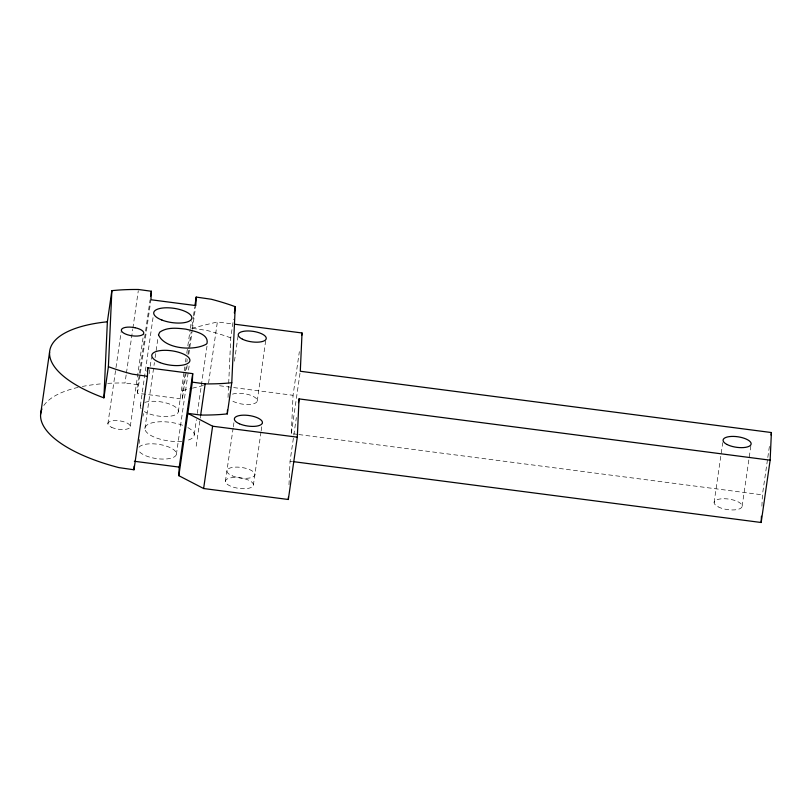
<?xml version="1.0" encoding="UTF-8"?>
<svg xmlns="http://www.w3.org/2000/svg" width="812" height="812" viewBox="0 0 812 812"><rect width="100%" height="100%" fill="white"/><g stroke="black" fill="none" stroke-linecap="round" stroke-linejoin="round"><path stroke-width="0.61" stroke-dasharray="4.06 3.04" d="M187.186 365.42L182.335 399.068L137.472 393.231L137.857 384.726L150.068 299.973M182.335 399.068L182.72 390.562L186.131 366.882M228.04 397.433L230.76 337.863L233.45 319.167M288.991 484.673L290.057 461.216L293.65 436.288M297.598 434.39L291.315 433.567L293.051 395.302L299.344 351.677M761.91 506.17L762.417 494.853L767.624 458.709M257.252 401.006L265.828 339.578M234.455 361.178L238.22 334.909M260.987 432.035L253.314 485.566A14.149 5.298 8.2 0 1 230.791 486.246A14.149 5.298 8.2 0 1 234.171 477.497A14.149 5.298 8.2 0 1 253.314 485.566M261.17 430.796L262.225 423.407M107.884 423.854L121.171 331.621M107.742 383.365A118.836 44.518 8.2 0 1 124.997 382.98L126.256 374.251M126.439 373.002L132.721 329.388M132.904 328.139L138.294 290.747M130.306 426.28L143.592 334.047M137.472 393.231L140.161 374.535M140.344 373.287L150.941 299.75M140.314 405.98L153.417 314.995M139.085 443.514L139.806 438.531M143.044 416.099L143.399 413.602M149.144 373.723L150.047 367.491M150.23 366.242L151.479 357.524M144.891 428.655L154.402 362.599M155.122 357.615L157.995 337.67M178.325 411.836L184.08 371.957M184.253 370.708L184.791 366.963M185.512 361.979L186.049 358.244M186.77 353.261L187.673 347.028M187.846 345.78L190.181 329.581M190.363 328.332L191.439 320.852M186.851 361.898L187.217 359.401M187.927 354.418L188.648 349.434M188.831 348.186L191.165 331.986M230.76 337.863L226.852 336.452A118.836 44.518 8.2 0 0 206.755 330.403L191.703 328.241L193.317 317.025M193.5 315.777L194.758 307.058M188.8 354.194L192.211 330.514M192.393 329.276L195.804 305.586M176.387 454.365L189.5 363.38M194.251 434.603L196.402 419.652M197.296 413.42L207.182 344.867M196.189 446.204L200.503 416.292M208.572 383.031L217.372 321.958L232.313 323.907M225.401 481.293L233.156 427.985M233.338 426.757L234.049 421.844M291.315 433.567L300.115 372.505M293.832 435.039L296.35 417.591M714.113 502.516L722.741 442.692M742.158 506.17L750.958 445.098M767.807 457.471L769.421 446.245M191.703 328.241L217.372 321.958M182.72 390.562L191.277 388.471M192.505 388.166L203.507 385.477M219.595 385.741L293.051 395.302M137.857 384.726L124.997 382.98M298.857 434.552L762.417 494.853M290.057 461.216L292.574 461.541M187.917 427.599A24.898 9.328 8.2 0 1 186.08 440.662M181.736 441.322A24.898 9.328 8.2 0 1 150.2 435.07A24.898 9.328 8.2 0 1 151.499 422.991A24.898 9.328 8.2 0 1 183.431 425.559M43.838 405.503A118.836 44.518 8.2 0 1 78.977 387.182M82.306 386.482A118.836 44.518 8.2 0 1 102.241 383.751M138.994 447.229A19.244 7.206 8.2 0 1 169.485 447.31A19.244 7.206 8.2 0 1 165.922 458.993A19.244 7.206 8.2 0 1 138.334 449.412M232.536 394.135A14.149 5.298 8.2 0 1 253.364 396.439A14.149 5.298 8.2 0 1 251.882 404.183A14.149 5.298 8.2 0 1 231.359 400.255M144.84 402.387A19.244 7.206 8.2 0 1 172.611 405.34A19.244 7.206 8.2 0 1 172.134 415.876A19.244 7.206 8.2 0 1 144.414 411.603M141.085 408.781A19.244 7.206 8.2 0 1 142.201 403.584M111.488 427.264A11.317 4.243 8.2 0 0 130.032 427.356A11.317 4.243 8.2 0 0 115.751 420.565A11.317 4.243 8.2 0 0 111.488 427.264M232.293 475.862A14.149 5.298 8.2 0 0 254.806 475.172A14.149 5.298 8.2 0 0 235.673 467.113A14.149 5.298 8.2 0 0 232.293 475.862M718.052 506.81A14.149 5.298 8.2 0 0 741.62 507.48A14.149 5.298 8.2 0 0 724.74 498.741A14.149 5.298 8.2 0 0 718.052 506.81"/><path stroke-width="1.22" d="M107.367 321.796L106.93 321.836A118.836 44.518 8.2 0 0 101.541 396.977L103.906 397.839L107.367 321.796L111.863 290.635L117.892 290.107A118.836 44.518 8.2 0 1 138.476 289.498L151.326 291.244L150.941 299.75L195.804 305.586L196.189 297.08L211.242 299.242A118.836 44.518 8.2 0 1 231.349 305.292L235.247 306.703L231.775 382.746L227.289 413.907L221.26 414.445A118.836 44.518 8.2 0 1 200.676 415.044L187.826 413.379L178.843 475.69L203.629 488.53L288.321 499.492L297.304 437.171L299.039 398.895L770.141 460.181L761.169 522.502L293.822 461.703M103.906 397.839L108.392 366.679L111.863 290.635M41.93 408.954A118.836 44.518 8.2 0 0 118.928 467.621L133.98 469.783L134.142 466.139M133.98 469.783L147.449 376.301L147.835 367.795L192.708 373.632L192.312 382.137L187.826 413.379L212.612 426.209L297.304 437.171M178.843 475.69L179.229 467.113L192.708 373.632M227.289 413.907L227.461 410.111M288.321 499.492L288.433 497.025M234.8 324.232L302.034 332.981L300.298 371.257L771.4 432.542L770.141 460.181M761.169 522.502L761.453 516.219M40.6 414.404L49.583 352.093M150.606 296.228L151.326 291.244M147.297 371.531L147.835 367.795M194.931 305.809L196.189 297.08M200.676 415.044L205.172 383.883A118.836 44.518 8.2 0 0 225.746 383.284L231.775 382.746M203.629 488.53L212.612 426.209M234.343 312.935L235.247 306.703M301.678 335.468L302.034 332.981M298.501 402.64L299.039 398.895M771.045 435.029L771.4 432.542M147.449 376.301L132.397 374.149A118.836 44.518 8.2 0 1 112.3 368.1L108.392 366.679M134.366 461.277L179.229 467.113M192.312 382.137L205.172 383.883M158.482 334.788C164.582 348.998 193.621 351.363 206.349 344.126L207.05 343.303C208.897 333.255 193.083 330.991 185.826 329.144C177.199 328.109 167.17 326.911 159.731 332.179L158.482 334.788M135.025 327.713L132.112 327.256A11.317 4.243 8.2 0 0 121.617 329.296A11.317 4.243 8.2 0 0 127.352 334.727L130.103 335.457A11.317 4.243 8.2 0 0 143.511 333.874A11.317 4.243 8.2 0 0 135.025 327.713M160.025 362.609A19.244 7.206 8.2 0 0 189.866 360.883A19.244 7.206 8.2 0 0 162.664 350.378A19.244 7.206 8.2 0 0 160.025 362.609M242.453 339.193A14.149 5.298 8.2 0 0 265.828 339.578A14.149 5.298 8.2 0 0 248.452 330.961A14.149 5.298 8.2 0 0 242.453 339.193M161.964 320.08A19.244 7.206 8.2 0 0 191.805 318.355A19.244 7.206 8.2 0 0 164.603 307.849A19.244 7.206 8.2 0 0 161.964 320.08M239.428 423.783A14.149 5.298 8.2 0 0 262.225 423.407A14.149 5.298 8.2 0 0 243.57 415.165A14.149 5.298 8.2 0 0 239.428 423.783M727.034 444.499A14.149 5.298 8.2 0 0 750.603 445.169A14.149 5.298 8.2 0 0 733.723 436.42A14.149 5.298 8.2 0 0 727.034 444.499"/></g></svg>
